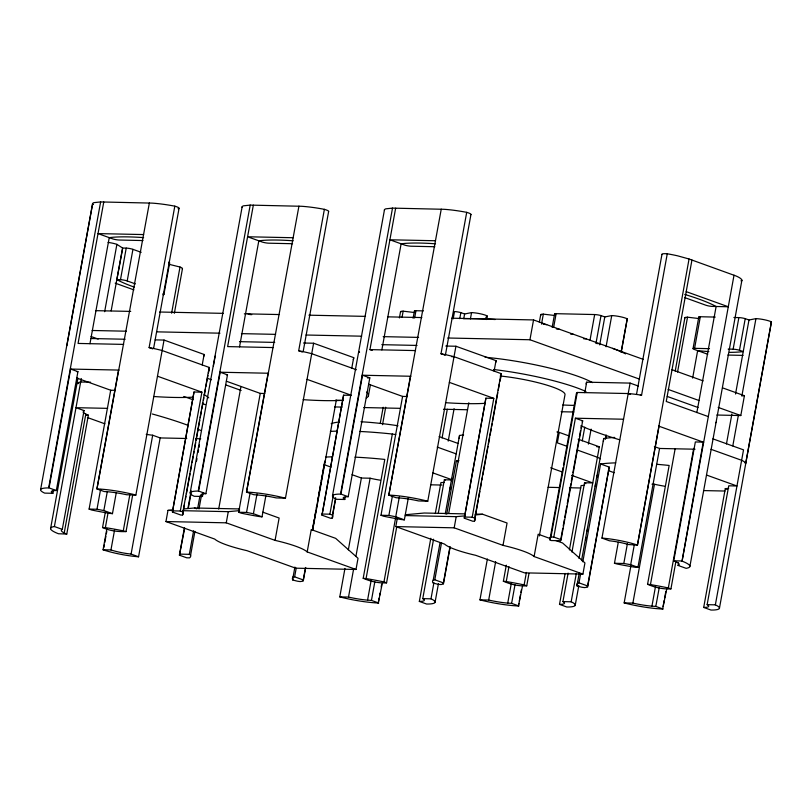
<?xml version="1.0" encoding="UTF-8"?>
<svg xmlns="http://www.w3.org/2000/svg" width="812" height="812" viewBox="0 0 812 812"><rect width="100%" height="100%" fill="white"/><g stroke="black" fill="none" stroke-linecap="round" stroke-linejoin="round"><path stroke-width="1.22" d="M172.418 512.017L194.017 392.003L201.904 392.166L180.305 511.022L182.913 511.956A79.109 12.921 10.3 0 1 182.578 514.92L181.046 515.112L172.418 512.017L194.017 392.003M305.495 567.547L303.241 579.93C302.846 583.27 295.345 580.621 292.756 579.991A79.109 12.921 10.3 0 1 293.091 577.027L294.898 567.06M335.539 499.39L332.138 518.086L330.606 518.279L321.988 515.184L343.588 395.17L351.474 395.332L307.048 379.366M449.939 546.994L443.413 582.894C443.017 586.244 435.516 583.595 432.918 582.955A79.109 12.921 10.3 0 1 433.263 580.001L440.053 542.619M464.312 518.198L485.901 398.184L493.797 398.347L472.198 517.203L474.797 518.137A79.109 12.921 10.3 0 1 474.462 521.101L472.929 521.294L464.312 518.198L485.901 398.184M582.813 561.802L600.586 463.997L609.213 467.093L587.614 585.949C587.208 589.299 579.707 586.65 577.119 586.01A79.109 12.921 10.3 0 1 577.454 583.046L579.271 573.079M609.213 467.093L587.614 587.117M40.62 489.565L92.588 203.599M66.868 345.618L92.568 204.188A29.75 4.862 10.3 0 1 93.877 202.655L100.627 201.934L152.118 203.122A36.367 5.938 10.3 0 1 161.344 204.025L164.643 204.462A36.367 5.938 10.3 0 1 174.813 206.157A9.358 1.533 10.3 0 1 178.041 208.755M56.322 490.529L49.045 487.91L70.644 369.054L77.922 371.673L56.322 490.529L55.277 490.539A18.828 3.075 10.3 0 0 52.892 493.31L44.67 493.117A29.75 4.862 10.3 0 1 46.822 487.931L48.659 487.9L100.627 201.934M103.763 202.005L78.064 343.435L123.668 344.4M52.892 493.31L53.562 489.606M50.577 528.632L77.922 378.189M83.057 412.08A25.446 4.161 10.3 0 0 85.818 414.1L88.366 415.206L66.767 534.063L58.444 533.738A36.367 5.938 10.3 0 1 54.394 526.531L81.291 378.514M89.959 343.72L109.244 237.632L113.03 237.246A101.053 16.504 10.3 0 1 143.622 237.622M66.767 534.063L64.219 532.956A25.446 4.161 10.3 0 1 62.27 529.485L84.052 410.578L75.993 407.685L107.671 408.355M64.219 532.956L85.818 414.1M104.646 311.707L116.887 244.351A9.358 1.533 10.3 0 0 108.057 242.402M111.163 310.823L122.582 248.025L116.887 244.351M134.213 287.113A101.053 16.504 10.3 0 1 120.105 281.307L116.837 279.622L122.724 248.036L126.225 248.107A4.821 0.792 10.3 0 1 132.935 249.345L141.186 252.319M116.989 279.632L120.48 279.704L126.225 248.107M135.442 283.916L127.2 280.942L132.935 249.345M116.289 492.61L112.462 513.661L109.579 513.367A79.109 12.921 10.3 0 1 91.705 510.027L89.097 509.094L110.696 390.237L76.795 378.047M155.173 339.883L164.044 340.066L135.878 495.056L126.611 494.741A25.446 4.161 10.3 0 0 108.097 491.798L104.21 491.544L96.932 488.925L118.532 370.069M96.932 488.925L149.367 202.97M89.097 509.094L96.983 509.256L100.586 489.443M112.462 513.661L103.845 510.565L107.225 491.991M132.792 494.447L126.043 531.586C118.014 531.86 109.904 530.926 102.545 527.556L105.469 511.458M102.545 527.556L105.367 527.617L108.077 512.666M146.221 434.339A18.828 3.075 10.3 0 0 152.686 435.222L160.157 437.932L138.558 556.788A29.75 4.862 10.3 0 1 105.489 550.577L103.063 549.775L106.89 528.724M103.875 547.43L104.322 544.953M104.778 542.477L105.895 536.285M106.352 533.809L106.798 531.332M103.063 549.775L110.95 549.937L114.553 530.134M152.605 348.896A9.358 1.533 10.3 0 0 149.114 347.587L174.813 206.157M153.59 348.46L179.066 208.278M163.892 294.543L169.627 262.946M126.043 531.586L123.272 530.835L129.839 494.701M171.616 313.188L180.01 267.036L168.896 264.265M174.357 313.3L182.467 268.64M138.558 556.788L131.087 554.078L152.686 435.222M356.001 569.466L307.19 551.916L311.25 529.576L335.66 538.346L358.031 558.291L356.001 569.466L295.71 568.187L246.889 550.637A48.131 7.856 10.3 0 1 214.764 539.097L165.952 521.548L167.982 510.383L173.017 509.926M202.218 364.923L204.116 354.468L164.044 340.066M182.913 511.956L209.181 367.42L162.146 350.52A36.367 5.938 10.3 0 0 149.114 347.587M182.578 514.92L184.385 504.952M185.522 498.72L185.968 496.223M186.425 493.737L190.049 473.802M190.495 471.305L191.632 465.073M192.089 462.586L193.215 456.354M193.672 453.857L194.119 451.37M194.575 448.874L195.712 442.652M196.159 440.155L199.782 420.22M200.239 417.723L201.366 411.501M201.823 409.004L202.949 402.772M203.406 400.286L203.863 397.789M204.309 395.302L205.446 389.07M205.893 386.573L207.933 375.367M208.39 372.87L209.415 369.48L209.181 367.42M190.191 492.732L242.159 206.766M213.373 366.08L215.17 356.143M194.931 531.373L190.627 555.043A79.109 12.921 10.3 0 1 189.531 557.864L186.709 557.803L179.422 555.185L184.375 527.952M187.978 508.139L191.124 490.803M196.524 461.094L196.981 458.618M198.098 452.426L198.554 449.949M199.001 447.473L199.447 444.996M179.422 555.185L184.71 528.135M188.303 508.322L191.003 493.463M205.893 493.696L198.615 491.077L220.214 372.221L227.492 374.839L205.893 493.696L204.837 493.706A18.828 3.075 10.3 0 0 202.462 496.477L194.241 496.284A29.75 4.862 10.3 0 1 196.392 491.098L198.23 491.067L250.197 205.101L301.688 206.289A36.367 5.938 10.3 0 1 310.915 207.192L314.214 207.628A36.367 5.938 10.3 0 1 324.384 209.334A9.358 1.533 10.3 0 1 328.495 211.648M190.627 555.043L189.328 554.332L193.601 530.804M197.651 508.515L199.894 496.142M253.334 205.172L227.634 346.602L273.238 347.566M199.011 508.941L201.498 495.239M202.462 496.477L203.132 492.772M239.53 346.886L258.815 240.799L262.601 240.413A101.053 16.504 10.3 0 1 293.193 240.788M218.682 509.104L240.961 386.502M307.19 551.916A48.131 7.856 10.3 0 0 275.065 540.376L226.254 522.827L228.284 511.661L239.611 510.626M265.859 495.777L262.032 516.828L259.15 516.533A79.109 12.921 10.3 0 1 241.276 513.194L238.667 512.26L260.266 393.404L226.365 381.214M303.475 343.019L313.615 343.232L285.448 498.223L276.181 497.908A25.446 4.161 10.3 0 0 257.668 494.965L253.78 494.711L246.503 492.092L268.102 373.236M246.503 492.092L298.938 206.136M238.667 512.26L246.554 512.423L250.157 492.62M262.032 516.828L253.415 513.732L257.018 493.919M299.77 351.088A9.358 1.533 10.3 0 0 298.684 350.754L324.384 209.334M303.16 351.626L328.637 211.445M275.065 540.376L279.125 518.036L262.855 512.179M292.756 579.991L293.426 576.246M293.091 577.027L294.624 576.835L296.197 568.167M312.244 530.409L314.264 519.264M314.711 516.787L315.838 510.596M316.294 508.119L316.741 505.643M317.868 499.451L318.314 496.985M318.761 494.508L320.791 483.363M321.237 480.887L322.364 474.695M322.811 472.219L323.937 466.027M324.394 463.55L324.841 461.074L312.468 530.327M303.241 581.087L305.718 567.476M312.671 530.185L336.31 400.154M321.988 515.184L343.588 395.17M351.789 368.09L353.687 357.635L313.615 343.232M332.504 495.746L384.472 209.78M332.138 518.086A79.109 12.921 10.3 0 0 332.484 515.123L329.875 514.189L333.245 495.614M332.484 515.123L335.65 497.685M348.216 496.711L340.938 494.092L362.538 375.235L369.815 377.854L348.216 496.711L347.16 496.721A18.828 3.075 10.3 0 0 344.775 499.492L336.554 499.299A29.75 4.862 10.3 0 1 338.705 494.112L340.543 494.082L392.511 208.116L444.012 209.303A36.367 5.938 10.3 0 1 453.238 210.196L456.537 210.643A36.367 5.938 10.3 0 1 466.707 212.338A9.358 1.533 10.3 0 1 470.463 214.815M372.19 350.419L369.947 349.617L395.647 208.187M344.775 499.492L345.232 497.015M368.404 395.809L370.434 384.634M381.853 349.901L401.128 243.813L404.914 243.417A101.053 16.504 10.3 0 1 435.516 243.803M382.33 583.209L378.26 603.011A36.367 5.938 10.3 0 1 339.781 596.891L344.958 568.42M348.338 549.846L361.381 478.035L352.032 474.675M339.781 596.891L348.51 597.074L353.687 568.603M355.94 556.22L370.11 478.217L370.648 478.349A25.446 4.161 10.3 0 0 380.097 480.156M380.239 423.387L383.173 407.259M399.402 317.939L400.529 311.737M382.523 424.686L385.7 407.218M402.021 317.401L403.158 311.169L414.617 312.539M396.692 527.14L386.563 582.854C378.493 583.341 370.577 581.443 363.197 578.286L384.797 459.43L379.986 458.942A147.317 24.066 10.3 0 0 354.915 457.146M413.095 318.294L414.414 311.006M363.197 578.286L366.08 578.57L392.348 434.034L395.748 434.623M414.627 318.01L415.957 310.722L423.417 310.884M408.406 497.553L404.356 519.842L401.463 519.548A79.109 12.921 10.3 0 1 383.589 516.209L380.99 515.275L402.59 396.418L368.678 384.228M348.51 597.074L349.048 597.206A25.446 4.161 10.3 0 0 367.562 600.149L371.165 580.336M445.798 346.034L455.928 346.247L427.762 501.237L418.495 500.923A25.446 4.161 10.3 0 0 399.991 497.979L396.104 497.726L388.826 495.107L410.425 376.25M388.826 495.107L441.251 209.151M378.727 603.022L371.449 600.403L374.819 581.828M380.99 515.275L388.877 515.437L392.47 495.624M378.26 603.011L379.163 598.058M379.61 595.582L380.067 593.105M381.193 586.914L381.64 584.437M404.356 519.842L395.738 516.747L399.331 496.934M386.563 582.854L383.964 581.92L395.738 517.122M555.601 540.477L562.574 542.984L584.944 562.919L582.914 574.094L524.532 572.856L475.72 555.317A46.599 7.612 10.3 0 1 444.621 544.131L395.799 526.592L397.383 517.904M443.058 354.438A9.358 1.533 10.3 0 0 440.997 353.768L466.707 212.338M445.483 354.641L470.96 214.459M453.177 318.872L454.507 311.575A5.237 0.853 10.3 0 1 460.851 312.62L464.616 313.97L471.559 312.61A10.231 1.675 10.3 0 1 487.027 315.827A29.75 4.862 10.3 0 1 487.017 316.416L486.561 318.903M459.744 318.69L460.851 312.62M442.083 437.932L447.3 409.228M463.733 318.832L464.616 313.97M448.214 441.099L454.101 408.669M470.422 318.852L471.559 312.61M433.912 582.732L430.989 598.82A29.75 4.862 10.3 0 1 428.848 604.016L426.615 604.037L419.337 601.418L430.807 538.275M435.313 513.519L440.936 482.561L441.992 482.551A18.828 3.075 10.3 0 0 444.296 482.318M419.337 601.418L420.393 601.408A18.828 3.075 10.3 0 0 422.768 598.627L433.567 539.198M438.297 513.204L444.367 479.78L451.421 479.943M445.26 513.955L459.521 435.455A147.317 24.066 10.3 0 1 463.611 434.938M449.909 489.504L450.355 487.017M451.492 480.785L451.939 478.288M433.263 580.001L434.796 579.798L441.545 542.66M446.712 514.179L456.395 460.942L458.942 460.617M448.792 512.971L468.818 402.752M486.358 319.542L487.027 315.827M435.049 602.382L438.429 583.737M443.413 584.061L450.163 546.912M582.914 574.094L534.103 556.545A46.599 7.612 10.3 0 0 503.004 545.37L454.182 527.83L456.212 516.655L465.032 515.853M494.112 371.104L496.01 360.65L455.928 346.247M474.797 518.137L501.065 373.601L454.03 356.691A36.367 5.938 10.3 0 0 440.997 353.768M474.462 521.101L478.309 499.918M478.765 497.421L479.902 491.189M480.349 488.702L481.486 482.47M481.932 479.983L482.389 477.486M482.846 475L488.053 446.336M488.499 443.839L489.636 437.617M490.083 435.12L491.219 428.888M491.676 426.401L492.123 423.905M492.579 421.418L497.786 392.754M498.243 390.267L499.37 384.035M499.827 381.538L501.298 375.651L501.065 373.601M522.725 584.944L518.432 605.975A36.367 5.938 10.3 0 1 479.953 599.865L487.383 559.001M639.541 379.143L529.942 339.751L533.545 319.938L451.705 318.202M479.953 599.865L488.682 600.048L495.655 561.66M539.351 322.151L540.701 314.701M541.513 324.11L543.329 314.132L554.779 315.503M503.004 545.37L507.064 523.029L482.653 514.26L475.203 514.097M528.988 573.445L526.734 585.828C518.665 586.315 510.748 584.417 503.369 581.25L506.292 565.162M552.16 327.337L554.586 313.97M503.369 581.25L506.252 581.544L508.972 566.593M553.693 327.053L556.129 313.686L594.668 314.548A5.237 0.853 10.3 0 1 601.022 315.584L604.788 316.944L611.73 315.584A10.231 1.675 10.3 0 1 627.199 318.791L621.109 352.286M488.682 600.048L489.22 600.169A25.446 4.161 10.3 0 0 507.733 603.113L511.337 583.3M518.898 605.985L511.621 603.367L514.991 584.802M518.432 605.975L518.888 603.499M519.335 601.022L520.462 594.831M520.908 592.364L521.355 589.888M526.734 585.828L524.126 584.884L526.399 572.43M534.103 556.545L538.163 534.215L549.785 538.386M539.33 535.981L564.979 394.805A46.599 7.612 10.3 0 0 500.222 376.007M556.92 431.943A83.098 13.571 10.3 0 1 559.245 432.4L557.347 442.844L566.776 446.235M561.082 539.686L553.804 537.067L575.403 418.21L582.681 420.829L561.082 539.686L560.524 540.741L551.186 540.538L549.876 539.828L563.01 467.56M563.467 465.063L576.418 393.323L577.251 392.47L628.214 393.546A29.75 4.862 10.3 0 1 641.561 395.221L667.261 253.791A29.75 4.862 10.3 0 1 677.695 255.851L689.053 258.998L736.037 275.978A36.367 5.938 10.3 0 1 740.351 278.303L741.183 279.003A36.367 5.938 10.3 0 1 741.772 280.82A9.358 1.533 10.3 0 1 740.95 280.861M549.876 539.828A79.109 12.921 10.3 0 1 550.983 537.006L577.251 392.47M590.04 340.066L594.668 314.548M584.792 392.632L586.69 382.178L630.112 383.102L638.303 386.035M595.937 343.537L601.022 315.584M560.524 540.741L562.777 528.358M563.223 525.882L564.35 519.69M564.797 517.214L566.827 506.069M567.273 503.602L570.877 483.79M571.323 481.313L572.45 475.121M572.896 472.645L578.976 439.221M579.423 436.744L580.55 430.553M580.996 428.076L581.453 425.6M582.255 440.896L584.752 427.173M599.703 344.897L604.788 316.944M588.385 444.073L591.106 429.101M606.067 346.765L611.73 315.584M576.337 573.313L571.161 601.793A29.75 4.862 10.3 0 1 569.009 606.99L566.786 607L559.509 604.382L565.132 573.434M569.405 549.907L581.108 485.535L582.163 485.515A18.828 3.075 10.3 0 0 584.467 485.282M559.509 604.382L560.564 604.372A18.828 3.075 10.3 0 0 562.939 601.601L568.116 573.12M571.942 552.079L584.538 482.744L592.76 482.937L571.719 475.375M579.037 558.463L599.327 446.803L578.114 439.18M581.534 560.625L603.722 438.51A147.317 24.066 10.3 0 1 614.735 437.424M577.119 586.01L577.799 582.275M585.503 539.909L585.949 537.412M587.086 531.18L587.533 528.693M595.237 486.327L595.693 483.84M596.82 477.608L597.277 475.111M577.454 583.046L578.986 582.854L580.57 574.186M605.336 439.13L606.006 435.415M575.211 605.356L578.834 585.462M605.488 438.744L606.168 435.019M621.312 351.708L627.189 319.38M659.05 426.239L637.45 545.096L628.366 544.537A18.828 3.075 10.3 0 0 609.426 540.792L601.946 538.082L630.112 383.102M636.496 394.49L661.973 254.298M654.37 446.59L659.567 448.457L637.968 567.314L635.146 567.253A79.109 12.921 10.3 0 1 617.232 564.035L614.461 563.284L618.287 542.233M614.461 563.284L623.809 563.477L627.402 543.675M637.968 567.314L630.691 564.695L634.284 544.893M666.916 587.989L662.633 609.03A36.367 5.938 10.3 0 1 624.154 602.91L630.904 565.771M637.45 545.096L689.053 258.998M691.946 260.043L666.246 401.473L708.328 416.597M624.154 602.91L632.883 603.103L654.482 484.246L655.02 484.368A25.446 4.161 10.3 0 0 664.46 486.175M675.208 371.104L684.902 317.756M677.553 372.079L687.52 317.187L698.98 318.558M675.878 561.64L670.935 588.873C662.866 589.37 654.949 587.472 647.56 584.305L669.159 465.449L664.358 464.971A147.317 24.066 10.3 0 0 656.878 464.312M693.042 348.622L698.787 317.025M647.56 584.305L650.453 584.599L675.137 448.782M707.739 354.255L694.29 349.424A4.821 0.792 10.3 0 1 694.585 348.338L700.32 316.741L715.25 317.076M692.646 378.087L697.64 350.622L704.217 351.241A101.053 16.504 10.3 0 0 708.856 351.606M632.883 603.103L633.421 603.225A25.446 4.161 10.3 0 0 651.934 606.168L655.528 586.355M663.099 609.041L655.812 606.422L659.192 587.858M696.848 412.587L716.123 306.5L712.855 304.815A101.053 16.504 10.3 0 0 684.749 294.431M663.079 606.554L664.206 600.362M664.663 597.886L665.779 591.694M670.935 588.873L668.327 587.939L693.692 448.386M678.061 565.436L678.243 565.375A25.446 4.161 10.3 0 0 676.294 561.914L673.747 560.808L695.346 441.951L703.233 442.124L682.06 561.133A36.367 5.938 10.3 0 1 686.11 568.329L678.061 565.436L678.507 562.96M682.06 561.133L734.028 275.166M689.926 566.238L741.894 280.272M728.161 349.089L733.134 349.19L738.869 317.604A5.237 0.853 10.3 0 1 745.223 318.639L748.979 319.999L755.931 318.639A10.231 1.675 10.3 0 1 771.4 321.846L745.7 463.276A10.231 1.675 10.3 0 0 744.888 462.921M729.531 352.367A101.053 16.504 10.3 0 0 739.458 351.982L743.244 351.596L739.478 350.236L745.223 318.639M726.456 443.951L731.896 413.998M735.53 394.023L748.979 319.999M732.81 445.869L738.25 415.937M741.874 395.972L755.931 318.639M712.875 438.845L743.528 449.858L715.362 604.849A29.75 4.862 10.3 0 1 713.21 610.035L710.987 610.056L703.699 607.437L725.299 488.58L726.354 488.57A18.828 3.075 10.3 0 0 728.668 488.337M716.773 415.033L740.808 415.541L744.411 395.718L722.639 387.892M703.699 607.437L704.755 607.427A18.828 3.075 10.3 0 0 707.14 604.656L728.74 485.799L736.961 485.992L706.562 475.061M719.412 608.401L771.38 322.435M582.123 421.885L582.681 420.829M459.521 435.455L459.186 438.419M603.722 438.51L603.387 441.474M84.052 410.578L83.869 410.639A25.446 4.161 10.3 0 0 83.331 410.933M600.586 463.997L603.143 463.672A147.317 24.066 10.3 0 1 615.719 462.86M184.344 508.901L194.423 507.987L239.641 508.941M405.381 514.737L424.27 513.022L465.266 513.894M475.101 514.94L482.653 514.26M250.197 205.101L243.448 205.832A29.75 4.862 10.3 0 0 242.138 207.354M392.511 208.116L385.771 208.836A29.75 4.862 10.3 0 0 384.462 210.369M76.876 371.683L77.922 371.673M226.436 374.85L227.492 374.839M369.815 377.854L368.76 377.864A18.828 3.075 10.3 0 0 367.491 377.956M143.622 234.566L98.019 233.602L113.01 238.992A5.237 0.853 10.3 0 0 119.354 240.027L142.983 240.555M293.193 237.733L247.589 236.769L262.58 242.159A5.237 0.853 10.3 0 0 268.924 243.194L292.553 243.722M435.516 240.748L389.912 239.784L404.894 245.173A5.237 0.853 10.3 0 0 411.248 246.209L434.867 246.736M733.896 317.492L738.869 317.604M95.603 310.661L130.732 311.402M159.599 312.011L223.239 313.361M244.341 313.808L279.145 314.548M308.936 315.178L365.512 316.375M388.045 316.853L421.844 317.563M570.572 334.087L573.079 334.148M583.747 338.827L586.264 338.878M92.152 330.484L126.317 331.205M156.686 331.844L219.95 333.184M241.458 333.641L275.623 334.361M305.992 335.011L361.655 336.188M383.173 336.645L418.596 337.396M447.696 338.005L529.942 339.751M596.911 343.567L599.439 343.618M694.585 348.338L709.505 348.673M91.167 338.523L125.149 339.243M239.479 341.659L274.72 342.41M381.792 344.674L417.043 345.425M727.867 355.067L743.061 355.382M369.947 349.617L415.551 350.581M451.502 356.641L454.03 356.691M70.258 369.054L118.999 370.079M219.829 372.221L268.569 373.246M362.142 375.225L410.882 376.26M741.884 395.667L744.411 395.718M90.589 382.208L80.662 381.995A36.367 5.938 10.3 0 0 76.978 383.538A9.358 1.533 10.3 0 1 78.764 383.508M110.696 390.237L115.202 390.328M260.266 393.404L264.773 393.495M402.59 396.418L407.096 396.51M334.656 406.934L342.248 407.096M363.756 407.553L400.448 408.334M443.474 409.238L467.509 409.755M561.143 411.735L573.79 411.999M575.403 418.21L623.545 419.225M86.102 415.155L88.366 415.206M596.8 446.752L599.327 446.803M659.567 448.457L695.042 449.209M160.157 437.932L186.77 438.49M195.631 438.683L200.706 438.784M361.381 478.035L370.11 478.217M651.985 484.196L654.482 484.246M430.573 484.805L441.911 485.048M548.059 487.291L559.397 487.535M569.486 487.748L580.824 487.992M703.598 490.59L725.025 491.037M167.982 510.383L173.007 510.484M183.055 510.697L228.284 511.661M405.289 515.579L456.212 516.655M172.418 510.849L180.305 511.022M321.988 514.026L329.875 514.189M464.302 517.031L472.198 517.203M165.952 521.548L226.254 522.827M395.799 526.592L454.182 527.83M550.983 537.006L553.804 537.067M673.747 560.808L681.633 560.98M179.98 554.129L189.328 554.332M707.14 604.656L715.362 604.849M562.939 601.601L571.161 601.793M422.768 598.627L430.989 598.82M655.812 606.422L651.934 606.168M511.621 603.367L507.733 603.113M371.449 600.403L367.562 600.149M630.691 564.695L623.809 563.477M395.738 516.747L388.877 515.437M253.415 513.732L246.554 512.423M103.845 510.565L96.983 509.256M251.75 314.691L248.066 313.889L250.258 314.68M637.085 544.964L635.014 544.294A29.75 4.862 10.3 0 0 601.946 538.082M110.95 549.937L112.137 550.323A18.828 3.075 10.3 0 0 131.087 554.078M686.211 291.64L728.293 306.763L712.479 306.418A4.821 0.792 10.3 0 1 705.77 305.19L684.567 297.537M533.545 319.938L643.307 359.381M671.625 369.561L703.151 380.889M668.134 389.415L699.112 400.549M718.173 407.401L740.808 415.541M667.251 396.449L698.046 407.512M628.214 393.546L630.559 394.388M658.684 426.107L703.659 442.276M710.977 449.29L741.63 460.302A29.75 4.862 10.3 0 1 745.7 463.276M449.361 382.381L493.797 398.347M725.299 488.58L727.379 489.331M559.245 432.4L568.674 435.79M115.192 283.144L133.899 289.874M356.427 369.754L311.717 353.687A36.367 5.938 10.3 0 0 298.684 350.754M577.393 450.051L597.429 457.257A29.75 4.862 10.3 0 1 600.271 458.841M608.34 470.615L614.187 472.716M550.668 467.813L562.361 472.016M439.119 436.633L457.978 443.413M437.221 447.087L456.08 453.857M456.395 460.942L458.547 461.723M91.045 336.503L98.191 339.071M207.801 378.463L211.374 379.752M225.665 384.888L241.154 390.45M432.715 472.828L451.421 479.547M157.477 376.2L201.904 392.166M323.968 464.586L330.981 467.113M578.986 582.854L587.614 585.949M87.452 417.541L104.89 423.813M434.796 579.798L443.413 582.894M194.423 507.987L196.748 508.819M294.624 576.835L303.241 579.93M54.394 526.531L62.453 529.434M464.352 318.68A167.637 27.375 10.3 0 1 466.92 318.649L476.451 318.72A167.637 27.375 10.3 0 1 495.178 319.522M543.177 324.211A167.637 27.375 10.3 0 1 546.72 324.668M612.613 348.358A102.434 16.727 10.3 0 1 625.585 353.88M556.352 328.941A167.861 27.415 10.3 0 1 559.904 329.408M485.068 357.25A78.926 12.89 10.3 0 1 592.466 382.614M574.48 405.371A78.926 12.89 10.3 0 1 562.736 404.944M493.534 369.501A78.926 12.89 10.3 0 1 585.97 391.526M366.557 392.074A78.926 12.89 10.3 0 1 366.293 397.981M343.456 400.499A78.926 12.89 10.3 0 1 335.559 400.174M716.072 422.25A36.367 5.938 10.3 0 1 715.616 422.737M662.044 254.562A10.231 1.675 10.3 0 1 667.261 253.791M640.303 395.129A10.231 1.675 10.3 0 1 641.561 395.221M619.688 439.799A147.317 24.066 10.3 0 1 581.006 425.823M586.173 384.066A83.098 13.571 10.3 0 1 586.69 382.178M105.367 527.617A79.109 12.921 10.3 0 1 123.272 530.835M204.218 394.693A83.098 13.571 10.3 0 1 208.745 397.88M152.26 413.978A147.317 24.066 10.3 0 1 188.364 425.458M197.661 429.122A147.317 24.066 10.3 0 1 200.473 430.33M180.01 267.036A10.231 1.675 10.3 0 1 182.314 268.863M120.48 279.704A4.821 0.792 10.3 0 1 127.2 280.942M168.642 262.225A5.237 0.853 10.3 0 1 169.292 263.169M162.897 293.822A5.237 0.853 10.3 0 1 163.029 294.837M183.756 396.479A147.317 24.066 10.3 0 1 193.033 399.768M202.33 403.442A147.317 24.066 10.3 0 1 205.142 404.65M584.538 482.744A18.828 3.075 10.3 0 1 585.838 483.688M555.124 314.477A4.821 0.792 10.3 0 1 556.129 313.686M541.015 315.218A9.358 1.533 10.3 0 1 543.329 314.132M506.252 581.544A79.109 12.921 10.3 0 1 524.126 584.884M627.199 318.791A29.75 4.862 10.3 0 1 626.742 319.898M444.367 479.78A18.828 3.075 10.3 0 1 445.149 480.268M366.08 578.57A79.109 12.921 10.3 0 1 383.964 581.92M330.362 431.405A147.317 24.066 10.3 0 1 337.092 431.131M359.584 431.456A147.317 24.066 10.3 0 1 392.348 434.034M414.699 311.361A4.821 0.792 10.3 0 1 415.957 310.722M331.174 423.681A83.098 13.571 10.3 0 1 339.396 421.976M360.934 421.773A83.098 13.571 10.3 0 1 398.002 425.752M486.571 316.924A29.75 4.862 10.3 0 1 485.718 317.35M400.844 312.244A9.358 1.533 10.3 0 1 403.158 311.169M325.693 457.085A147.317 24.066 10.3 0 1 332.423 456.811M699.639 317.675A4.821 0.792 10.3 0 1 700.32 316.741M733.134 349.19A5.237 0.853 10.3 0 1 739.478 350.236M650.453 584.599A79.109 12.921 10.3 0 1 668.327 587.939M684.952 317.999A9.358 1.533 10.3 0 1 687.52 317.187M771.4 321.846A29.75 4.862 10.3 0 1 770.943 322.953M300.734 351.423A9.358 1.533 10.3 0 1 302.176 352.063M246.97 492.102A36.367 5.938 10.3 0 1 285.448 498.223M353.687 357.635A83.098 13.571 10.3 0 1 353.261 359.533M342.735 400.316A147.317 24.066 10.3 0 1 303.16 399.666M443.859 354.763A9.358 1.533 10.3 0 1 444.946 355.372M485.058 403.331A147.317 24.066 10.3 0 1 445.483 402.681M496.01 360.65A83.098 13.571 10.3 0 1 495.584 362.548M389.283 495.117A36.367 5.938 10.3 0 1 427.762 501.237M359.158 352.459A29.75 4.862 10.3 0 1 358.752 351.799A10.231 1.675 10.3 0 0 359.564 352.154M204.116 354.468A83.098 13.571 10.3 0 1 203.7 356.366M93.38 204.543A10.231 1.675 10.3 0 1 92.568 204.188M97.399 488.936A36.367 5.938 10.3 0 1 135.878 495.056M193.165 397.149A147.317 24.066 10.3 0 1 153.59 396.5"/></g></svg>
